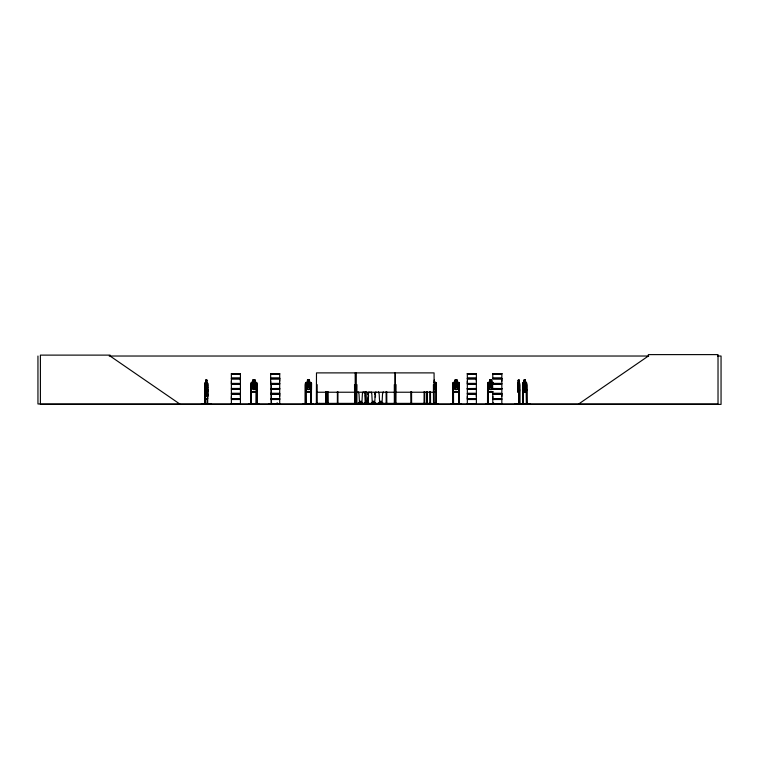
<?xml version="1.0" encoding="UTF-8"?>
<svg xmlns="http://www.w3.org/2000/svg" width="759" height="759" viewBox="0 0 759 759"><rect width="100%" height="100%" fill="white"/><g stroke="black" fill="none" stroke-linecap="round" stroke-linejoin="round"><path stroke-width="1.14" d="M231.381 398.608L231.381 394.158L240.432 394.158L240.423 398.608L231.381 398.608L231.391 396.388M231.381 383.39L231.381 378.95L240.432 378.95L240.423 383.39L231.381 383.39L231.391 381.17M240.423 396.388L240.423 394.158M240.423 381.17L240.423 378.95M279.71 383.39L270.659 383.39L270.669 381.17M279.701 396.388L279.701 394.158M279.701 381.17L279.701 378.95M467.326 398.608L467.326 394.158L476.377 394.158L476.367 398.608L467.326 398.608L467.335 396.388M467.326 383.39L467.326 378.95L476.377 378.95L476.367 383.39L467.326 383.39L467.335 381.17M476.367 396.388L476.367 394.158M476.367 381.17L476.367 378.95M492.79 398.608L492.79 394.158L501.841 394.158L501.832 398.608L492.79 398.608L492.8 396.388M501.832 396.388L501.832 394.158M501.832 381.17L501.832 378.95L492.79 378.95M518.644 392.194L518.89 383.162L519.156 387.659L518.909 384.282M519.384 391.938L519.573 389.576L519.46 391.938L518.615 391.938L518.596 389.576M367.802 403.247L368.134 397.033A1.613 1.613 0 0 0 367.802 394.5L367.802 392.754M374.747 403.247L375.202 393.56A2.419 2.419 0 0 0 375.914 391.853M515.057 403.968L529.962 403.93M518.663 387.906C517.98 394.917 517.856 377.783 518.245 385.638M360.629 401.928L360.762 401.492M366.711 401.426L366.787 401.966L366.35 401.634M373.343 401.862L373.703 401.862M517.828 383.475L517.989 382.593M518.587 403.978L518.701 382.346M206.448 385.287L206.401 385.174M207.568 398.722L207.558 389.12M207.463 391.862L207.767 389.566L207.482 391.938M270.64 388.58L279.72 388.807M322.803 403.608L328.476 403.589M380.771 401.492L380.99 401.966M467.231 388.674L476.377 388.807M467.297 403.968L476.377 403.797L476.377 399.5L467.326 399.5L467.326 403.788M492.771 403.968L492.8 399.5L501.841 399.5L501.841 403.788L492.088 403.883L501.832 403.665M201.344 403.968L210.974 403.617M408.949 403.968L413.124 403.968M526.215 391.862L526.765 389.576M526.253 391.938L526.718 389.671M206.742 385.079L206.211 385.866L206.742 385.866L207.093 383.21L206.021 383.219L206.059 392.289L206.884 392.289L206.875 383.162L206.325 385.392C205.053 379.519 206.296 387.707 205.698 388.817M256.305 391.938L257.045 389.576M310.754 391.862L311.475 389.566M366.834 401.701L366.711 401.928M435.657 391.938L436.444 389.576L435.685 391.938L433.579 391.938M459.347 389.566L458.578 391.862L453.502 391.862M458.635 391.938L459.423 389.576M205.224 387.83L206.106 386.976M205.186 387.858L205.509 386.976M205.585 389.12L205.262 390.003L205.594 389.196M205.091 403.276L205.034 403.978L205.006 383.191L205.983 382.346M205.11 383.229L205.366 382.346M252.586 403.883L248.772 403.93L258.876 403.921M252.586 403.617L248.81 403.883M269.255 403.921L279.369 403.93M269.274 403.617L279.701 403.665M307.072 403.921L303.315 403.589L313.401 403.93M485.675 403.93L495.731 403.921M485.722 403.617L489.394 403.978M489.337 403.921L485.722 403.883M431.027 403.93L424.85 403.579L437.886 403.617M451.282 403.93L460.865 403.617M451.33 403.617L454.091 403.978L451.33 403.883M316.351 403.608L316.494 372.887L434.072 372.887L434.214 403.617M385.942 403.883L386.018 403.276M394.879 403.968L394.908 403.276M395.069 403.589L395.382 372.887M395.268 403.921L394.984 372.887M522.828 403.978L522.799 383.191L523.207 382.346L524.165 382.346M526.319 391.938L523.179 391.938L523.274 382.346M206.059 387.062L206.059 394.196L206.884 394.196L207.321 392.289L206.884 387.062M206.021 382.422L205.566 387.659L206.021 389.566L206.856 389.566L207.311 383.219L206.894 379.965L205.917 379.965L205.945 382.422L205.983 379.965M434.129 389.566L435.239 387.659L435.239 383.219L434.129 382.422L434.233 379.965M434.233 383.295L435.011 383.295L433.588 385.942L435.078 388.674L434.319 388.684M518.909 388.817L519.118 386.454C519.554 397.763 519.412 371.521 518.691 383.219L518.691 403.978M251.599 382.346L250.906 383.191L251.533 391.938L256.352 391.938M251.02 383.229L251.627 382.422M305.365 403.978L305.403 383.191L306.095 382.346L307.48 382.346M309.463 382.346L310.82 382.346L311.541 383.181L311.494 389.576L310.801 391.938L306.029 391.938L305.45 383.191L306.124 382.422L310.792 382.422M487.515 403.978L487.582 383.191L488.274 382.346L489.678 382.346L489.64 379.965L491.737 379.965L491.737 382.346L493.075 382.346M518.463 383.409L518.036 389.073L518.255 386.701C518.947 398.001 518.103 372.346 518.501 387.906M524.137 382.422L523.492 383.219L523.492 387.659L524.137 389.566L525.351 389.566L526.006 387.659L525.399 379.965M452.8 403.978L452.772 383.191L453.502 382.346L455.002 382.346L454.973 379.965L457.212 379.965L457.136 382.422M452.8 383.191L453.531 382.422L458.607 382.422L459.347 383.219M359.168 403.409L358.884 402.403L358.694 403.968M359.159 403.959L358.884 403.409M365.107 403.409L364.832 402.403L364.823 403.665L365.534 403.788M366.217 403.276L366.407 403.978L366.142 391.625M367.603 403.968C368.713 404.139 368.124 400.733 368.457 403.665L368.494 403.807M368.068 403.968L368.457 403.665L364.643 403.968M371.493 403.968L371.682 402.403L371.957 403.409M371.948 403.959L375.506 403.959M375.183 403.579L372.384 403.665C374.785 405.439 376.094 401.255 375.155 403.769M373.4 403.959L373.077 403.968M374.813 403.968L374.567 403.807M378.845 403.968L379.035 402.403L379.32 403.409M379.462 403.949L380.031 403.94L379.035 403.665L382.944 403.94L382.394 403.968M382.156 403.959L382.659 402.403L382.384 403.409M231.381 403.788L231.381 399.5L240.432 399.5L240.432 403.788L231.353 403.968M578.681 403.978L648.357 356.028L648.357 354.614L718.023 354.614L718.023 403.978L37.95 403.978L37.95 356.028M359.557 403.807L359.396 403.968M361.578 403.978L362.005 403.959M362.546 403.807L362.517 402.403L362.233 403.409M365.307 403.978L365.487 391.625M367.887 403.978L367.944 403.959M381.995 403.807L382.223 403.959M109.182 356.028L648.717 356.028M717.492 356.028L721.05 356.028L721.05 404.386L40.398 404.386L40.398 355.117L110.074 355.117L110.074 356.028L179.741 403.978M231.372 373.589L240.442 373.589M270.65 373.589L279.72 373.589M467.316 373.589L476.377 373.589M492.781 373.589L501.851 373.589M467.316 373.751L476.377 373.77L476.367 378.058L467.326 378.058L467.326 373.77M231.391 374.035L240.423 374.035M270.669 374.035L279.701 374.035M467.335 374.035L476.367 374.035M492.8 374.035L501.832 374.035M279.71 378.058L270.659 378.058L270.659 373.77L279.72 373.751L279.701 378.058M231.315 378.361L240.489 378.361M270.593 378.361L279.777 378.361M467.259 378.361L476.434 378.361M492.733 378.361L501.908 378.361M231.315 378.637L240.489 378.637M270.593 378.637L279.777 378.637M467.259 378.637L476.434 378.637M492.733 378.637L501.908 378.637M251.561 382.346L252.984 382.346L252.937 379.965L255.015 379.965L255.015 382.346L256.333 382.346L257.045 383.181L256.912 403.978L256.808 384.642M307.433 379.965L309.511 379.965L309.444 382.422L310.459 383.219L310.459 387.659L309.444 389.566L307.547 389.566L306.532 387.659L306.532 383.219L307.547 382.422L307.499 380.041L309.444 380.041M525.465 379.965L524.099 379.965L524.118 391.938M205.945 380.041L206.856 380.041M253.013 380.041L254.948 380.041M457.136 380.041L455.049 380.041L455.049 382.422L453.948 383.219L453.948 387.659L455.049 389.566L457.108 389.566L458.208 387.659L458.208 383.219L457.108 382.422M489.707 380.041L491.671 380.041M524.137 380.041L525.418 380.041L525.361 391.938M518.122 380.212L518.663 383.466M206.818 382.346L207.767 383.219L207.862 396.35M434.205 382.346L435.666 382.346M457.184 382.346L458.635 382.346L459.423 383.181L459.394 403.978M526.3 382.346L525.418 382.441M205.31 382.422L207.463 382.422M251.59 382.422L256.305 382.422L257.045 383.181M434.129 382.422L435.628 382.422L436.34 383.219L436.34 389.566M488.265 382.422L493.046 382.422M518.625 382.422L519.45 382.422M523.226 382.422L526.281 382.422M517.913 382.593L518.72 382.593M205.006 383.191L205.499 396.577M487.582 383.191L487.705 403.978M519.564 403.978L519.573 383.181L519.46 403.978M526.537 403.978L526.243 382.337L526.765 383.181M524.137 383.219L525.37 383.304M492.79 383.39L501.841 383.39L501.841 378.95M517.894 383.447L517.989 392.194M518.748 383.437L519.109 385.392C519.564 377.451 519.403 394.68 518.691 387.659M231.315 383.703L240.489 383.703M270.593 383.703L279.777 383.703M467.259 383.703L476.434 383.703M492.733 383.703L501.908 383.703M231.315 383.978L240.489 383.978M270.593 383.978L279.777 383.978M467.259 383.978L476.434 383.978M492.733 383.978L501.908 383.978M270.659 384.291L279.71 384.291L279.71 388.57L270.65 388.57L279.701 388.456M492.79 384.291L501.841 384.291L501.841 388.57L492.8 388.456M206.031 384.595L206.989 384.595L206.96 389.196M206.059 384.68L206.96 384.68M207.691 384.642L207.444 389.187M250.745 384.642L251.428 384.642L251.362 403.978M256.94 384.642L256.248 384.642L256.181 403.978M311.427 384.642L310.744 384.642L310.678 403.978M316.494 384.642L317.148 384.642L317.224 403.978M355.184 384.642L354.529 384.642L354.605 403.978M356.294 384.642L356.948 384.642L356.872 403.978M394.984 384.642L394.319 384.642L394.329 403.978M395.382 384.642L396.037 384.642L395.961 403.978M434.072 384.642L433.417 384.642L433.493 403.978M435.761 384.642L436.463 384.642M452.762 384.642L453.465 384.642L453.531 403.978M459.442 384.642L458.74 384.642L458.759 403.978M487.582 384.642L488.274 384.642L488.341 403.978M522.818 384.642L523.387 384.642M206.106 386.739L207.065 386.739M206.913 386.976L207.795 387.821M205.452 387.062L207.549 387.062M206.884 387.213L206.353 387.213L206.884 388.01M206.021 387.659L206.856 387.659M524.137 387.659L525.351 387.659M206.078 387.821L206.562 390.022C207.605 382.128 207.672 399.357 206.581 391.084L205.86 393.447L206.391 390.562L205.841 387.849L206.884 387.849M240.423 388.456L231.391 388.456L231.391 384.291L240.432 384.291L240.432 388.57L231.296 388.693L240.442 388.807M467.316 388.57L476.377 388.58M501.851 388.58L492.705 388.693L501.851 388.76M270.65 388.988L279.72 388.959L279.701 393.266M467.316 388.969L476.377 388.959L476.367 393.266L467.326 393.266L467.326 388.988M492.781 388.988L501.851 388.959L501.832 393.266L492.79 393.266M205.509 389.12L207.634 389.12M231.391 389.244L240.423 389.244M270.669 389.244L279.701 389.244M467.335 389.244L476.367 389.244M492.8 389.244L501.832 389.244M250.906 389.576L251.58 391.938M452.772 389.576L453.484 391.938L458.664 391.938M517.894 389.822L517.913 392.194L518.72 392.194M251.59 391.862L256.305 391.862M306.086 391.862L310.792 391.862M433.569 391.862L435.628 391.862M488.265 391.862L493.046 391.862M518.625 391.862L519.45 391.862M523.226 391.862L526.281 391.862M488.255 391.938L487.582 389.576L488.217 391.938L493.094 391.938M316.494 392.232L434.072 392.232M270.659 393.266L279.71 393.266M231.315 393.579L240.489 393.579M270.593 393.579L279.777 393.579M467.259 393.579L476.434 393.579M492.733 393.579L501.908 393.579M231.315 393.855L240.489 393.855M270.593 393.855L279.777 393.855M467.259 393.855L476.434 393.855M492.733 393.855L501.908 393.855M205.158 394.206L205.518 396.502M207.795 394.206L207.492 396.577L205.423 396.577M270.659 394.158L279.71 394.158L279.701 398.608M205.518 398.636L207.615 398.636M270.659 398.608L279.71 398.608M207.634 398.722L205.499 398.722L205.262 396.34M231.315 398.911L240.489 398.911M270.593 398.911L279.777 398.911M467.259 398.911L476.434 398.911M492.733 398.911L501.908 398.911M231.315 399.187L240.489 399.187M270.593 399.187L279.777 399.187M467.259 399.187L476.434 399.187M492.733 399.187L501.908 399.187M270.659 399.5L279.71 399.5M366.094 401.293L367.195 401.293L367.195 403.409M368.2 402.925L368.011 403.598M374.699 402.887L372.289 402.887L371.787 393.56A2.419 2.419 0 0 1 371.075 391.853M375.155 402.925L374.965 403.598M204.702 403.276L205.3 403.276M207.15 403.276L207.729 403.978M251.495 403.276L250.679 403.276L250.679 403.978L250.878 384.642M256.181 403.276L256.997 403.276M305.165 403.276L305.991 403.276M310.678 403.276L311.494 403.276L311.494 403.978M316.418 403.276L317.224 403.276M434.148 403.276L433.342 403.276L433.342 403.978M452.687 403.276L453.531 403.276M458.664 403.276L459.508 403.276L459.508 403.978M487.515 403.276L488.341 403.276M519.412 403.276L519.877 403.978L519.725 384.642M522.752 403.276L523.454 403.276M334.899 403.617L340.563 403.617M366.474 403.465L367.508 403.465M529.915 403.579L515.105 403.589L529.905 403.978M231.391 403.665L240.423 403.665M303.306 403.617L307.129 403.978M309.587 403.617L313.363 403.617L309.625 403.93M358.884 403.665L362.707 403.959M467.335 403.665L476.367 403.665M269.274 403.883L279.72 403.788L279.701 399.5M431.074 403.883L424.879 403.883L424.86 403.276M368.352 403.978L365.942 403.978M395.467 403.94L395.458 403.276M355.383 403.93L355.259 403.276M435.638 382.346L436.444 383.181L436.406 403.978M310.754 382.422L311.475 383.219L311.427 403.978M207.036 389.196L207.473 394.433L207.036 396.34L206.211 396.34L206.182 386.739M519.384 382.346L519.564 383.219M518.634 382.593L518.814 383.466M205.31 391.862L205.044 389.566L205.291 391.938M518.188 386.179L518.207 380.212M526.983 403.978L526.983 403.276L526.31 403.276L526.329 403.978M526.936 403.978L526.945 384.642L526.376 384.642L526.385 403.978M526.699 383.172L526.774 403.978M524.165 379.965L524.137 391.938M523.387 391.464L523.435 403.978M523.179 384.642L523.293 403.978M523.027 384.642L523.131 403.978M522.989 403.276L522.989 403.978M519.251 379.965L519.241 382.422M518.919 379.965L518.938 382.422M518.928 391.464L518.938 403.978M518.843 403.276L518.833 403.978M518.425 380.297L518.425 382.678M493.834 403.276L493.862 403.978M493.625 403.276L493.644 403.978M493.397 403.276L493.378 403.978M493.16 403.276L493.227 403.978M493.103 403.475L493.103 403.978M491.699 379.965L491.671 382.422L492.657 383.219L492.657 387.659L491.633 389.566L489.707 389.566L488.673 387.659L488.673 383.219L489.707 382.422L489.678 379.965M488.151 384.642L488.217 403.978M488.046 403.276L488.065 403.978M487.809 403.276L487.79 403.978M459.261 403.276L459.242 403.978M458.834 384.642L458.92 403.978M453.37 384.642L453.436 403.978M453.265 403.276L453.284 403.978M452.876 383.229L452.952 403.978M436.529 403.978L436.529 403.276L435.694 403.276L435.694 403.978M436.283 403.276L436.273 403.978M435.941 403.276L435.951 403.978M435.856 384.642L435.789 403.978M433.996 403.276L433.996 403.978M431.387 403.978L431.387 403.38L318.154 403.38L318.154 403.978M430.552 403.276L430.552 403.978L430.486 391.464M430.296 403.276L430.306 403.978M429.964 403.276L429.983 403.978M429.784 391.464L429.803 403.978M429.708 403.276L429.708 403.978M427.146 391.625L427.137 403.978M427.004 391.625L426.956 403.978M426.738 391.625L426.852 403.978M426.71 403.276L426.71 403.978M424.774 391.625L424.698 403.978M424.196 403.276L424.196 403.978M424.12 391.625L424.044 403.978M411.568 391.625L411.596 403.978M411.425 391.625L411.454 403.978L411.302 391.625M411.16 391.625L411.131 403.978M396.113 403.276L396.113 403.978M394.253 403.276L394.253 403.978M386.748 391.625L386.824 403.978M386.673 403.276L386.673 403.978M386.094 391.625L386.17 403.978M381.407 403.409L381.407 401.293L380.297 401.293L380.297 403.409M379.889 403.978L376.91 403.978M374.747 392.754L374.747 394.5A1.613 1.613 0 0 1 375.088 397.033M374.045 403.409L374.045 401.293L372.944 401.293L372.944 403.409M365.563 403.276L365.563 403.978M361.256 403.409L361.256 401.293L360.146 401.293L360.146 403.409M357.024 403.276L357.024 403.978M356.369 403.276L356.369 403.978M356.294 372.887L356.237 403.978M355.184 372.887L355.24 403.978M354.453 403.276L354.453 403.978M337.793 391.625L337.793 403.978M337.584 391.625L337.556 403.978M337.385 391.625L337.385 403.978L337.366 403.276M328.106 391.625L328.182 403.978M328.03 403.276L328.04 403.978M327.452 391.625L327.527 403.978M327.376 403.276L327.404 403.978M326 403.276L326 403.978L325.981 391.625M325.782 391.625L325.81 403.978M325.573 391.625L325.573 403.978M319.558 403.38L319.558 403.978M317.072 403.276L317.082 403.978M316.569 403.276L316.569 403.978M311.199 403.276L311.218 403.978M310.972 403.276L310.972 403.978L310.867 384.642M307.48 379.965L307.433 382.346M305.991 403.978L305.924 384.642L305.241 384.642L305.26 403.978M305.792 384.642L305.858 403.978M305.716 403.276L305.687 403.978M305.469 403.276L305.45 403.978M279.701 383.39L279.71 378.95L270.659 378.95L270.659 383.39M277.462 403.276L277.462 403.978M277.348 403.276L277.396 403.978M277.263 403.276L277.177 403.978M276.94 403.276L276.921 403.978M276.731 403.276L276.769 403.978M276.637 403.475L276.637 403.978M271.959 403.475L271.959 403.978M271.893 403.276L271.826 403.978M271.656 403.276L271.675 403.978M271.418 403.978L271.2 384.642L271.229 403.978M256.722 403.276L256.703 403.978M256.466 403.276L256.485 403.978M256.381 384.642L256.314 403.978M254.977 379.965L254.948 382.422L255.963 383.219L255.963 387.659L254.948 389.566L253.051 389.566L252.035 387.659L252.035 383.219L253.051 382.422L252.984 379.965M251.305 384.642L251.305 403.978M251.201 403.276L251.201 403.978M250.982 403.276L250.954 403.978M207.691 383.219L207.691 403.978M207.454 398.295L207.416 403.978M207.397 403.276L207.359 403.978M207.207 398.295L207.179 403.978M205.272 403.978L205.243 384.642L204.759 384.642L204.721 403.978M365.44 396.312A1.613 1.613 0 0 1 365.44 395.477M383.267 391.853A2.419 2.419 0 0 1 382.555 393.56L382.062 402.887L379.642 402.887L379.139 393.56A2.419 2.419 0 0 1 378.428 391.853M369.064 391.853A2.419 2.419 0 0 1 368.352 393.56L367.849 402.887L365.44 402.887L364.937 393.56A2.419 2.419 0 0 1 364.225 391.853M363.115 391.853A2.419 2.419 0 0 1 362.413 393.56L361.91 402.887L359.491 402.887L358.988 393.56A2.419 2.419 0 0 1 358.286 391.853M255.717 388.674L255.024 388.684L253.952 386.454C253.183 390.221 250.736 388.826 253.515 385.933L252.244 383.21L253.914 385.392C254.578 381.758 257.13 383.219 254.36 385.942L255.717 388.674M310.213 388.674L309.558 388.75L308.448 386.454C307.784 390.249 305.156 388.798 308.012 385.933L306.74 383.21L308.41 385.392C309.074 381.758 311.626 383.219 308.847 385.942L310.213 388.674M492.525 388.674L491.86 388.75L490.731 386.454C490.058 390.249 487.392 388.798 490.295 385.933C487.563 383.229 489.991 381.758 490.694 385.392C491.367 381.758 493.967 383.219 491.139 385.942L492.525 388.674M458.047 388.674L457.345 388.75L456.131 386.454C455.296 390.211 452.63 388.836 455.656 385.933C452.734 383.219 455.343 381.768 456.093 385.392C456.814 381.768 459.584 383.2 456.567 385.942L458.047 388.674M240.442 373.76L231.372 373.77L231.391 378.058L240.432 378.058L240.432 373.77M501.851 373.77L492.781 373.76L492.8 378.058L501.841 378.058L501.841 373.77M206.714 380.439L206.163 381.236L206.714 380.439M254.607 380.439L253.392 380.439L253.392 381.236L254.607 381.236L254.607 380.439M309.103 380.439L307.879 380.439L307.879 381.236L309.103 381.236L309.103 380.439M456.738 380.439L455.419 380.439L455.419 381.236L456.738 381.236L456.738 380.439M491.291 380.439L490.048 380.439L490.048 381.236L491.291 381.236L491.291 380.439M525.133 380.439L524.355 380.439L524.355 381.236L525.133 381.236L525.133 380.439M254.948 383.219L253.051 383.219L253.051 387.659L254.948 387.659L254.948 383.219M309.444 383.219L307.547 383.219L307.547 387.659L309.444 387.659L309.444 383.219M457.108 383.219L455.049 383.219L455.049 387.659L457.108 387.659L457.108 383.219M491.633 383.219L489.707 383.219L489.707 387.659L491.633 387.659L491.633 383.219M476.377 384.291L467.326 384.291L467.326 388.57L476.367 388.456L476.367 384.291M240.442 388.969L231.372 388.969L231.391 393.266L240.432 393.266L240.432 388.988M207.036 389.993L206.211 389.993L206.211 394.433L207.036 394.433L207.036 389.993"/></g></svg>
